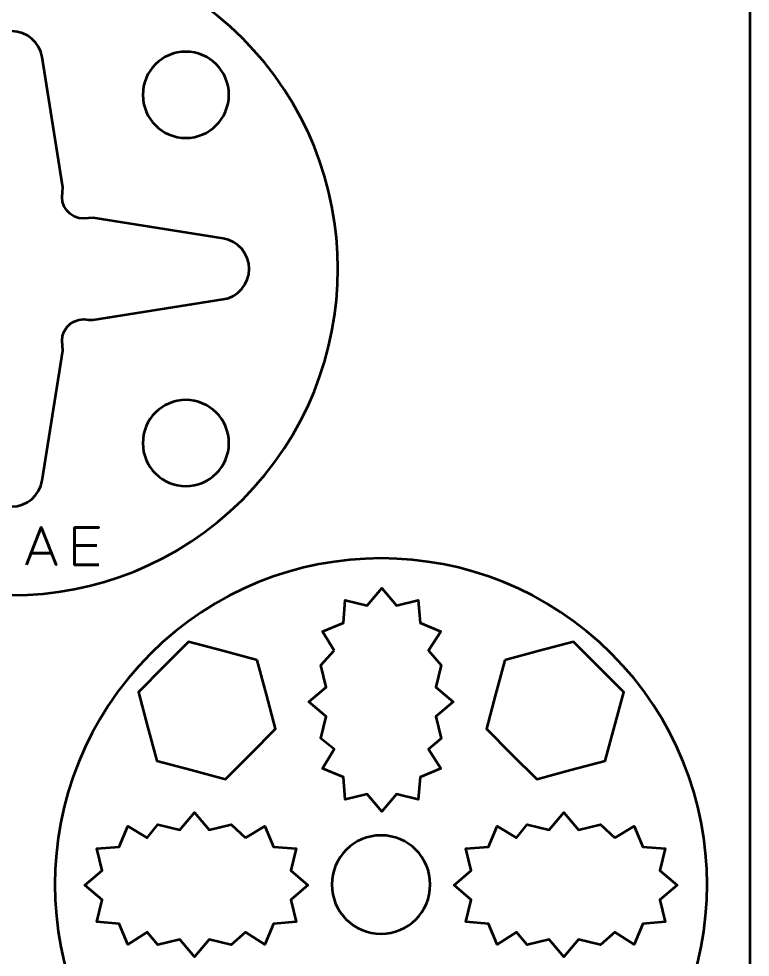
# Model space of a CAD drawing. Header units: centimetres. Extents: x -21 to 0, y -29.7 to 0.
# Drawn here: x -5.94 to 0, y -13.69 to -6.07 of the extents above; entities that cross this region are included whole.
import ezdxf

# ---------------------------------------------------------------- set-up
doc = ezdxf.new("R2010")
doc.units = ezdxf.units.CM
doc.header["$MEASUREMENT"] = 0
doc.layers.add('Layer 1', color=7, linetype='Continuous')

msp = doc.modelspace()

# ---------------------------------------------------------------- linework, layer by layer
at = {"layer": 'Layer 1', "color": 22, "lineweight": 53}
msp.add_open_spline([(-21.00003, -29.19995), (-21.00003, -29.19995), (-21.00003, -0.49992), (-21.00003, -0.49992), (-21.00003, -0.49992), (-21.00003, -0.22295), (-20.77694, 0.00004), (-20.49994, 0.00004), (-20.49994, 0.00004), (-20.49994, 0.00004), (-0.50008, 0.00004), (-0.50008, 0.00004), (-0.50008, 0.00004), (-0.22294, 0.00004), (0.00002, -0.22295), (0.00002, -0.49992), (0.00002, -0.49992), (0.00002, -0.49992), (0.00002, -29.19995), (0.00002, -29.19995), (0.00002, -29.19995), (0.00002, -29.47695), (-0.22294, -29.70004), (-0.50008, -29.70004), (-0.50008, -29.70004), (-0.50008, -29.70004), (-20.49994, -29.70004), (-20.49994, -29.70004), (-20.49994, -29.70004), (-20.77694, -29.70004), (-21.00003, -29.47695), (-21.00003, -29.19995)], degree=3, knots=[0, 0, 0, 0, 0.125, 0.125, 0.125, 0.125, 0.25, 0.25, 0.25, 0.25, 0.375, 0.375, 0.375, 0.375, 0.5, 0.5, 0.5, 0.5, 0.625, 0.625, 0.625, 0.625, 0.75, 0.75, 0.75, 0.75, 0.875, 0.875, 0.875, 0.875, 1, 1, 1, 1], dxfattribs=at)
at = {"layer": 'Layer 1', "color": 114, "lineweight": 53}
for points in [[(-4.12615, -6.22619), (-3.09145, -7.26089), (-3.09145, -8.93913), (-4.12618, -9.97386), (-4.12618, -9.97386), (-5.16088, -11.00856), (-6.83912, -11.00856), (-7.87382, -9.97386), (-7.87382, -9.97386), (-8.90854, -8.93913), (-8.90854, -7.26089), (-7.87384, -6.22619), (-7.87384, -6.22619), (-6.83912, -5.19146), (-5.16088, -5.19146), (-4.12615, -6.22619)], [(-1.12615, -11.22619), (-0.09145, -12.26089), (-0.09145, -13.93913), (-1.12618, -14.97386), (-1.12618, -14.97386), (-2.16088, -16.00856), (-3.83912, -16.00856), (-4.87382, -14.97386), (-4.87382, -14.97386), (-5.90854, -13.93913), (-5.90854, -12.26089), (-4.87384, -11.22619), (-4.87384, -11.22619), (-3.83912, -10.19146), (-2.16088, -10.19146), (-1.12615, -11.22619)]]:
    msp.add_open_spline(points, degree=3, knots=[0, 0, 0, 0, 0.25, 0.25, 0.25, 0.25, 0.5, 0.5, 0.5, 0.5, 0.75, 0.75, 0.75, 0.75, 1, 1, 1, 1], dxfattribs=at)
at = {"layer": 'Layer 1', "color": 250, "lineweight": 53}
for points, knots in [([(-5.75326, -6.38071), (-5.75326, -6.38071), (-5.58612, -7.4382), (-5.58612, -7.4382), (-5.58612, -7.4382), (-5.58612, -7.4382), (-5.58692, -7.47701), (-5.58692, -7.47701), (-5.58692, -7.47701), (-5.58692, -7.47701), (-5.59167, -7.51583), (-5.59167, -7.51583), (-5.59167, -7.51583), (-5.59167, -7.51583), (-5.58771, -7.55464), (-5.58771, -7.55464), (-5.58771, -7.55464), (-5.58771, -7.55464), (-5.57504, -7.59187), (-5.57504, -7.59187), (-5.57504, -7.59187), (-5.57504, -7.59187), (-5.55365, -7.62594), (-5.55365, -7.62594), (-5.55365, -7.62594), (-5.55365, -7.62594), (-5.52591, -7.65365), (-5.52591, -7.65365), (-5.52591, -7.65365), (-5.52591, -7.65365), (-5.49265, -7.67425), (-5.49265, -7.67425), (-5.49265, -7.67425), (-5.49265, -7.67425), (-5.45541, -7.68772), (-5.45541, -7.68772), (-5.45541, -7.68772), (-5.45541, -7.68772), (-5.41581, -7.69168), (-5.41581, -7.69168), (-5.41581, -7.69168), (-5.41581, -7.69168), (-5.37701, -7.68692), (-5.37701, -7.68692), (-5.37701, -7.68692), (-5.37701, -7.68692), (-5.33819, -7.68534), (-5.33819, -7.68534), (-5.33819, -7.68534), (-5.33819, -7.68534), (-4.2815, -7.85327), (-4.2815, -7.85327), (-4.2815, -7.85327), (-4.2815, -7.85327), (-4.23871, -7.86357), (-4.23871, -7.86357), (-4.23871, -7.86357), (-4.23871, -7.86357), (-4.19912, -7.88179), (-4.19912, -7.88179), (-4.19912, -7.88179), (-4.19912, -7.88179), (-4.16267, -7.90635), (-4.16267, -7.90635), (-4.16267, -7.90635), (-4.16267, -7.90635), (-4.13099, -7.93723), (-4.13099, -7.93723), (-4.13099, -7.93723), (-4.13099, -7.93723), (-4.10563, -7.97367), (-4.10563, -7.97367), (-4.10563, -7.97367), (-4.10563, -7.97367), (-4.08663, -8.01328), (-4.08663, -8.01328), (-4.08663, -8.01328), (-4.08663, -8.01328), (-4.07475, -8.05605), (-4.07475, -8.05605), (-4.07475, -8.05605), (-4.07475, -8.05605), (-4.07078, -8.09962), (-4.07078, -8.09962), (-4.07078, -8.09962), (-4.07078, -8.09962), (-4.07475, -8.14398), (-4.07475, -8.14398), (-4.07475, -8.14398), (-4.07475, -8.14398), (-4.08663, -8.18675), (-4.08663, -8.18675), (-4.08663, -8.18675), (-4.08663, -8.18675), (-4.10563, -8.22636), (-4.10563, -8.22636), (-4.10563, -8.22636), (-4.10563, -8.22636), (-4.13099, -8.26201), (-4.13099, -8.26201), (-4.13099, -8.26201), (-4.13099, -8.26201), (-4.16267, -8.29289), (-4.16267, -8.29289), (-4.16267, -8.29289), (-4.16267, -8.29289), (-4.19912, -8.31824), (-4.19912, -8.31824), (-4.19912, -8.31824), (-4.19912, -8.31824), (-4.23871, -8.33646), (-4.23871, -8.33646), (-4.23871, -8.33646), (-4.23871, -8.33646), (-4.2815, -8.34676), (-4.2815, -8.34676), (-4.2815, -8.34676), (-4.2815, -8.34676), (-5.33819, -8.5139), (-5.33819, -8.5139), (-5.33819, -8.5139), (-5.33819, -8.5139), (-5.37701, -8.51311), (-5.37701, -8.51311), (-5.37701, -8.51311), (-5.37701, -8.51311), (-5.41581, -8.50836), (-5.41581, -8.50836), (-5.41581, -8.50836), (-5.41581, -8.50836), (-5.45541, -8.51232), (-5.45541, -8.51232), (-5.45541, -8.51232), (-5.45541, -8.51232), (-5.49265, -8.52579), (-5.49265, -8.52579), (-5.49265, -8.52579), (-5.49265, -8.52579), (-5.52591, -8.54637), (-5.52591, -8.54637), (-5.52591, -8.54637), (-5.52591, -8.54637), (-5.55365, -8.5741), (-5.55365, -8.5741), (-5.55365, -8.5741), (-5.55365, -8.5741), (-5.57504, -8.60737), (-5.57504, -8.60737), (-5.57504, -8.60737), (-5.57504, -8.60737), (-5.58771, -8.64461), (-5.58771, -8.64461), (-5.58771, -8.64461), (-5.58771, -8.64461), (-5.59167, -8.6842), (-5.59167, -8.6842), (-5.59167, -8.6842), (-5.59167, -8.6842), (-5.58692, -8.72302), (-5.58692, -8.72302), (-5.58692, -8.72302), (-5.58692, -8.72302), (-5.58612, -8.76183), (-5.58612, -8.76183), (-5.58612, -8.76183), (-5.58612, -8.76183), (-5.75326, -9.81852), (-5.75326, -9.81852), (-5.75326, -9.81852), (-5.75326, -9.81852), (-5.76356, -9.86129), (-5.76356, -9.86129), (-5.76356, -9.86129), (-5.76356, -9.86129), (-5.78176, -9.90169), (-5.78176, -9.90169), (-5.78176, -9.90169), (-5.78176, -9.90169), (-5.80713, -9.93812), (-5.80713, -9.93812), (-5.80713, -9.93812), (-5.80713, -9.93812), (-5.83801, -9.9698), (-5.83801, -9.9698), (-5.83801, -9.9698), (-5.83801, -9.9698), (-5.87366, -9.99516), (-5.87366, -9.99516), (-5.87366, -9.99516), (-5.87366, -9.99516), (-5.91327, -10.01417), (-5.91327, -10.01417), (-5.91327, -10.01417), (-5.91327, -10.01417), (-5.95604, -10.02605), (-5.95604, -10.02605), (-5.95604, -10.02605), (-5.95604, -10.02605), (-5.9996, -10.03001), (-5.9996, -10.03001), (-5.9996, -10.03001), (-5.9996, -10.03001), (-6.04396, -10.02605), (-6.04396, -10.02605), (-6.04396, -10.02605), (-6.04396, -10.02605), (-6.08675, -10.01417), (-6.08675, -10.01417), (-6.08675, -10.01417), (-6.08675, -10.01417), (-6.12635, -9.99516), (-6.12635, -9.99516), (-6.12635, -9.99516), (-6.12635, -9.99516), (-6.162, -9.9698), (-6.162, -9.9698), (-6.162, -9.9698), (-6.162, -9.9698), (-6.19288, -9.93812), (-6.19288, -9.93812), (-6.19288, -9.93812), (-6.19288, -9.93812), (-6.21824, -9.90169), (-6.21824, -9.90169), (-6.21824, -9.90169), (-6.21824, -9.90169), (-6.23646, -9.86129), (-6.23646, -9.86129), (-6.23646, -9.86129), (-6.23646, -9.86129), (-6.24675, -9.81852), (-6.24675, -9.81852), (-6.24675, -9.81852), (-6.24675, -9.81852), (-6.41389, -8.76183), (-6.41389, -8.76183), (-6.41389, -8.76183), (-6.41389, -8.76183), (-6.4131, -8.72302), (-6.4131, -8.72302), (-6.4131, -8.72302), (-6.4131, -8.72302), (-6.40834, -8.6842), (-6.40834, -8.6842), (-6.40834, -8.6842), (-6.40834, -8.6842), (-6.41231, -8.64461), (-6.41231, -8.64461), (-6.41231, -8.64461), (-6.41231, -8.64461), (-6.42498, -8.60737), (-6.42498, -8.60737), (-6.42498, -8.60737), (-6.42498, -8.60737), (-6.44637, -8.5741), (-6.44637, -8.5741), (-6.44637, -8.5741), (-6.44637, -8.5741), (-6.4741, -8.54637), (-6.4741, -8.54637), (-6.4741, -8.54637), (-6.4741, -8.54637), (-6.50737, -8.52579), (-6.50737, -8.52579), (-6.50737, -8.52579), (-6.50737, -8.52579), (-6.54459, -8.51232), (-6.54459, -8.51232), (-6.54459, -8.51232), (-6.54459, -8.51232), (-6.5842, -8.50836), (-6.5842, -8.50836), (-6.5842, -8.50836), (-6.5842, -8.50836), (-6.62301, -8.51311), (-6.62301, -8.51311), (-6.62301, -8.51311), (-6.62301, -8.51311), (-6.66103, -8.5139), (-6.66103, -8.5139), (-6.66103, -8.5139), (-6.66103, -8.5139), (-7.7185, -8.34676), (-7.7185, -8.34676), (-7.7185, -8.34676), (-7.7185, -8.34676), (-7.76128, -8.33646), (-7.76128, -8.33646), (-7.76128, -8.33646), (-7.76128, -8.33646), (-7.80089, -8.31824), (-7.80089, -8.31824), (-7.80089, -8.31824), (-7.80089, -8.31824), (-7.83732, -8.29289), (-7.83732, -8.29289), (-7.83732, -8.29289), (-7.83732, -8.29289), (-7.86901, -8.26201), (-7.86901, -8.26201), (-7.86901, -8.26201), (-7.86901, -8.26201), (-7.89436, -8.22636), (-7.89436, -8.22636), (-7.89436, -8.22636), (-7.89436, -8.22636), (-7.91336, -8.18675), (-7.91336, -8.18675), (-7.91336, -8.18675), (-7.91336, -8.18675), (-7.92525, -8.14398), (-7.92525, -8.14398), (-7.92525, -8.14398), (-7.92525, -8.14398), (-7.92922, -8.09962), (-7.92922, -8.09962), (-7.92922, -8.09962), (-7.92922, -8.09962), (-7.92525, -8.05605), (-7.92525, -8.05605), (-7.92525, -8.05605), (-7.92525, -8.05605), (-7.91336, -8.01328), (-7.91336, -8.01328), (-7.91336, -8.01328), (-7.91336, -8.01328), (-7.89436, -7.97367), (-7.89436, -7.97367), (-7.89436, -7.97367), (-7.89436, -7.97367), (-7.86901, -7.93723), (-7.86901, -7.93723), (-7.86901, -7.93723), (-7.86901, -7.93723), (-7.83732, -7.90635), (-7.83732, -7.90635), (-7.83732, -7.90635), (-7.83732, -7.90635), (-7.80089, -7.88179), (-7.80089, -7.88179), (-7.80089, -7.88179), (-7.80089, -7.88179), (-7.76128, -7.86357), (-7.76128, -7.86357), (-7.76128, -7.86357), (-7.76128, -7.86357), (-7.7185, -7.85327), (-7.7185, -7.85327), (-7.7185, -7.85327), (-7.7185, -7.85327), (-6.66103, -7.68534), (-6.66103, -7.68534), (-6.66103, -7.68534), (-6.66103, -7.68534), (-6.62301, -7.68692), (-6.62301, -7.68692), (-6.62301, -7.68692), (-6.62301, -7.68692), (-6.5842, -7.69168), (-6.5842, -7.69168), (-6.5842, -7.69168), (-6.5842, -7.69168), (-6.54459, -7.68772), (-6.54459, -7.68772), (-6.54459, -7.68772), (-6.54459, -7.68772), (-6.50737, -7.67425), (-6.50737, -7.67425), (-6.50737, -7.67425), (-6.50737, -7.67425), (-6.4741, -7.65365), (-6.4741, -7.65365), (-6.4741, -7.65365), (-6.4741, -7.65365), (-6.44637, -7.62594), (-6.44637, -7.62594), (-6.44637, -7.62594), (-6.44637, -7.62594), (-6.42498, -7.59187), (-6.42498, -7.59187), (-6.42498, -7.59187), (-6.42498, -7.59187), (-6.41231, -7.55464), (-6.41231, -7.55464), (-6.41231, -7.55464), (-6.41231, -7.55464), (-6.40834, -7.51583), (-6.40834, -7.51583), (-6.40834, -7.51583), (-6.40834, -7.51583), (-6.4131, -7.47701), (-6.4131, -7.47701), (-6.4131, -7.47701), (-6.4131, -7.47701), (-6.41389, -7.4382), (-6.41389, -7.4382), (-6.41389, -7.4382), (-6.41389, -7.4382), (-6.24675, -6.38071), (-6.24675, -6.38071), (-6.24675, -6.38071), (-6.24675, -6.38071), (-6.23646, -6.33794), (-6.23646, -6.33794), (-6.23646, -6.33794), (-6.23646, -6.33794), (-6.21824, -6.29754), (-6.21824, -6.29754), (-6.21824, -6.29754), (-6.21824, -6.29754), (-6.19288, -6.2611), (-6.19288, -6.2611), (-6.19288, -6.2611), (-6.19288, -6.2611), (-6.162, -6.23021), (-6.162, -6.23021), (-6.162, -6.23021), (-6.162, -6.23021), (-6.12635, -6.20407), (-6.12635, -6.20407), (-6.12635, -6.20407), (-6.12635, -6.20407), (-6.08675, -6.18585), (-6.08675, -6.18585), (-6.08675, -6.18585), (-6.08675, -6.18585), (-6.04396, -6.17397), (-6.04396, -6.17397), (-6.04396, -6.17397), (-6.04396, -6.17397), (-5.9996, -6.17001), (-5.9996, -6.17001), (-5.9996, -6.17001), (-5.9996, -6.17001), (-5.95604, -6.17397), (-5.95604, -6.17397), (-5.95604, -6.17397), (-5.95604, -6.17397), (-5.91327, -6.18585), (-5.91327, -6.18585), (-5.91327, -6.18585), (-5.91327, -6.18585), (-5.87366, -6.20407), (-5.87366, -6.20407), (-5.87366, -6.20407), (-5.87366, -6.20407), (-5.83801, -6.23021), (-5.83801, -6.23021), (-5.83801, -6.23021), (-5.83801, -6.23021), (-5.80713, -6.2611), (-5.80713, -6.2611), (-5.80713, -6.2611), (-5.80713, -6.2611), (-5.78176, -6.29754), (-5.78176, -6.29754), (-5.78176, -6.29754), (-5.78176, -6.29754), (-5.76356, -6.33794), (-5.76356, -6.33794), (-5.76356, -6.33794), (-5.76356, -6.33794), (-5.75326, -6.38071), (-5.75326, -6.38071)], [0, 0, 0, 0, 0.0086207, 0.0086207, 0.0086207, 0.0086207, 0.0172414, 0.0172414, 0.0172414, 0.0172414, 0.0258621, 0.0258621, 0.0258621, 0.0258621, 0.0344828, 0.0344828, 0.0344828, 0.0344828, 0.0431034, 0.0431034, 0.0431034, 0.0431034, 0.0517241, 0.0517241, 0.0517241, 0.0517241, 0.0603448, 0.0603448, 0.0603448, 0.0603448, 0.0689655, 0.0689655, 0.0689655, 0.0689655, 0.0775862, 0.0775862, 0.0775862, 0.0775862, 0.0862069, 0.0862069, 0.0862069, 0.0862069, 0.0948276, 0.0948276, 0.0948276, 0.0948276, 0.1034483, 0.1034483, 0.1034483, 0.1034483, 0.112069, 0.112069, 0.112069, 0.112069, 0.1206897, 0.1206897, 0.1206897, 0.1206897, 0.1293103, 0.1293103, 0.1293103, 0.1293103, 0.137931, 0.137931, 0.137931, 0.137931, 0.1465517, 0.1465517, 0.1465517, 0.1465517, 0.1551724, 0.1551724, 0.1551724, 0.1551724, 0.1637931, 0.1637931, 0.1637931, 0.1637931, 0.1724138, 0.1724138, 0.1724138, 0.1724138, 0.1810345, 0.1810345, 0.1810345, 0.1810345, 0.1896552, 0.1896552, 0.1896552, 0.1896552, 0.1982759, 0.1982759, 0.1982759, 0.1982759, 0.2068966, 0.2068966, 0.2068966, 0.2068966, 0.2155172, 0.2155172, 0.2155172, 0.2155172, 0.2241379, 0.2241379, 0.2241379, 0.2241379, 0.2327586, 0.2327586, 0.2327586, 0.2327586, 0.2413793, 0.2413793, 0.2413793, 0.2413793, 0.25, 0.25, 0.25, 0.25, 0.2586207, 0.2586207, 0.2586207, 0.2586207, 0.2672414, 0.2672414, 0.2672414, 0.2672414, 0.2758621, 0.2758621, 0.2758621, 0.2758621, 0.2844828, 0.2844828, 0.2844828, 0.2844828, 0.2931034, 0.2931034, 0.2931034, 0.2931034, 0.3017241, 0.3017241, 0.3017241, 0.3017241, 0.3103448, 0.3103448, 0.3103448, 0.3103448, 0.3189655, 0.3189655, 0.3189655, 0.3189655, 0.3275862, 0.3275862, 0.3275862, 0.3275862, 0.3362069, 0.3362069, 0.3362069, 0.3362069, 0.3448276, 0.3448276, 0.3448276, 0.3448276, 0.3534483, 0.3534483, 0.3534483, 0.3534483, 0.362069, 0.362069, 0.362069, 0.362069, 0.3706897, 0.3706897, 0.3706897, 0.3706897, 0.3793103, 0.3793103, 0.3793103, 0.3793103, 0.387931, 0.387931, 0.387931, 0.387931, 0.3965517, 0.3965517, 0.3965517, 0.3965517, 0.4051724, 0.4051724, 0.4051724, 0.4051724, 0.4137931, 0.4137931, 0.4137931, 0.4137931, 0.4224138, 0.4224138, 0.4224138, 0.4224138, 0.4310345, 0.4310345, 0.4310345, 0.4310345, 0.4396552, 0.4396552, 0.4396552, 0.4396552, 0.4482759, 0.4482759, 0.4482759, 0.4482759, 0.4568966, 0.4568966, 0.4568966, 0.4568966, 0.4655172, 0.4655172, 0.4655172, 0.4655172, 0.4741379, 0.4741379, 0.4741379, 0.4741379, 0.4827586, 0.4827586, 0.4827586, 0.4827586, 0.4913793, 0.4913793, 0.4913793, 0.4913793, 0.5, 0.5, 0.5, 0.5, 0.5086207, 0.5086207, 0.5086207, 0.5086207, 0.5172414, 0.5172414, 0.5172414, 0.5172414, 0.5258621, 0.5258621, 0.5258621, 0.5258621, 0.5344828, 0.5344828, 0.5344828, 0.5344828, 0.5431034, 0.5431034, 0.5431034, 0.5431034, 0.5517241, 0.5517241, 0.5517241, 0.5517241, 0.5603448, 0.5603448, 0.5603448, 0.5603448, 0.5689655, 0.5689655, 0.5689655, 0.5689655, 0.5775862, 0.5775862, 0.5775862, 0.5775862, 0.5862069, 0.5862069, 0.5862069, 0.5862069, 0.5948276, 0.5948276, 0.5948276, 0.5948276, 0.6034483, 0.6034483, 0.6034483, 0.6034483, 0.612069, 0.612069, 0.612069, 0.612069, 0.6206897, 0.6206897, 0.6206897, 0.6206897, 0.6293103, 0.6293103, 0.6293103, 0.6293103, 0.637931, 0.637931, 0.637931, 0.637931, 0.6465517, 0.6465517, 0.6465517, 0.6465517, 0.6551724, 0.6551724, 0.6551724, 0.6551724, 0.6637931, 0.6637931, 0.6637931, 0.6637931, 0.6724138, 0.6724138, 0.6724138, 0.6724138, 0.6810345, 0.6810345, 0.6810345, 0.6810345, 0.6896552, 0.6896552, 0.6896552, 0.6896552, 0.6982759, 0.6982759, 0.6982759, 0.6982759, 0.7068966, 0.7068966, 0.7068966, 0.7068966, 0.7155172, 0.7155172, 0.7155172, 0.7155172, 0.7241379, 0.7241379, 0.7241379, 0.7241379, 0.7327586, 0.7327586, 0.7327586, 0.7327586, 0.7413793, 0.7413793, 0.7413793, 0.7413793, 0.75, 0.75, 0.75, 0.75, 0.7586207, 0.7586207, 0.7586207, 0.7586207, 0.7672414, 0.7672414, 0.7672414, 0.7672414, 0.7758621, 0.7758621, 0.7758621, 0.7758621, 0.7844828, 0.7844828, 0.7844828, 0.7844828, 0.7931034, 0.7931034, 0.7931034, 0.7931034, 0.8017241, 0.8017241, 0.8017241, 0.8017241, 0.8103448, 0.8103448, 0.8103448, 0.8103448, 0.8189655, 0.8189655, 0.8189655, 0.8189655, 0.8275862, 0.8275862, 0.8275862, 0.8275862, 0.8362069, 0.8362069, 0.8362069, 0.8362069, 0.8448276, 0.8448276, 0.8448276, 0.8448276, 0.8534483, 0.8534483, 0.8534483, 0.8534483, 0.862069, 0.862069, 0.862069, 0.862069, 0.8706897, 0.8706897, 0.8706897, 0.8706897, 0.8793103, 0.8793103, 0.8793103, 0.8793103, 0.887931, 0.887931, 0.887931, 0.887931, 0.8965517, 0.8965517, 0.8965517, 0.8965517, 0.9051724, 0.9051724, 0.9051724, 0.9051724, 0.9137931, 0.9137931, 0.9137931, 0.9137931, 0.9224138, 0.9224138, 0.9224138, 0.9224138, 0.9310345, 0.9310345, 0.9310345, 0.9310345, 0.9396552, 0.9396552, 0.9396552, 0.9396552, 0.9482759, 0.9482759, 0.9482759, 0.9482759, 0.9568966, 0.9568966, 0.9568966, 0.9568966, 0.9655172, 0.9655172, 0.9655172, 0.9655172, 0.9741379, 0.9741379, 0.9741379, 0.9741379, 0.9827586, 0.9827586, 0.9827586, 0.9827586, 0.9913793, 0.9913793, 0.9913793, 0.9913793, 1, 1, 1, 1]), ([(-4.58579, -6.33578), (-4.39251, -6.33578), (-4.23577, -6.49252), (-4.23577, -6.6858), (-4.23577, -6.6858), (-4.23577, -6.87907), (-4.39251, -7.03581), (-4.58579, -7.03581), (-4.58579, -7.03581), (-4.77906, -7.03581), (-4.9358, -6.87907), (-4.9358, -6.6858), (-4.9358, -6.6858), (-4.9358, -6.49252), (-4.77906, -6.33578), (-4.58579, -6.33578)], [0, 0, 0, 0, 0.25, 0.25, 0.25, 0.25, 0.5, 0.5, 0.5, 0.5, 0.75, 0.75, 0.75, 0.75, 1, 1, 1, 1]), ([(-4.58579, -9.16421), (-4.39251, -9.16421), (-4.23577, -9.32095), (-4.23577, -9.51422), (-4.23577, -9.51422), (-4.23577, -9.7075), (-4.39251, -9.86424), (-4.58579, -9.86424), (-4.58579, -9.86424), (-4.77906, -9.86424), (-4.9358, -9.7075), (-4.9358, -9.51422), (-4.9358, -9.51422), (-4.9358, -9.32095), (-4.77906, -9.16421), (-4.58579, -9.16421)], [0, 0, 0, 0, 0.25, 0.25, 0.25, 0.25, 0.5, 0.5, 0.5, 0.5, 0.75, 0.75, 0.75, 0.75, 1, 1, 1, 1]), ([(-3.37954, -11.20004), (-3.37954, -11.20004), (-3.48909, -11.31733), (-3.48909, -11.31733), (-3.48909, -11.31733), (-3.48909, -11.31733), (-3.44585, -11.49586), (-3.44585, -11.49586), (-3.44585, -11.49586), (-3.44585, -11.49586), (-3.58577, -11.61488), (-3.58577, -11.61488), (-3.58577, -11.61488), (-3.58577, -11.61488), (-3.44585, -11.73391), (-3.44585, -11.73391), (-3.44585, -11.73391), (-3.44585, -11.73391), (-3.48909, -11.91244), (-3.48909, -11.91244), (-3.48909, -11.91244), (-3.48909, -11.91244), (-3.37954, -12.00004), (-3.37954, -12.00004), (-3.37954, -12.00004), (-3.37954, -12.00004), (-3.47583, -12.15647), (-3.47583, -12.15647), (-3.47583, -12.15647), (-3.47583, -12.15647), (-3.30598, -12.22643), (-3.30598, -12.22643), (-3.30598, -12.22643), (-3.30598, -12.22643), (-3.29194, -12.40959), (-3.29194, -12.40959), (-3.29194, -12.40959), (-3.29194, -12.40959), (-3.11341, -12.36635), (-3.11341, -12.36635), (-3.11341, -12.36635), (-3.11341, -12.36635), (-2.99438, -12.50627), (-2.99438, -12.50627), (-2.99438, -12.50627), (-2.99438, -12.50627), (-2.87536, -12.36635), (-2.87536, -12.36635), (-2.87536, -12.36635), (-2.87536, -12.36635), (-2.69683, -12.40959), (-2.69683, -12.40959), (-2.69683, -12.40959), (-2.69683, -12.40959), (-2.68278, -12.22643), (-2.68278, -12.22643), (-2.68278, -12.22643), (-2.68278, -12.22643), (-2.51294, -12.15647), (-2.51294, -12.15647), (-2.51294, -12.15647), (-2.51294, -12.15647), (-2.61483, -12.00004), (-2.61483, -12.00004), (-2.61483, -12.00004), (-2.61483, -12.00004), (-2.51088, -11.91244), (-2.51088, -11.91244), (-2.51088, -11.91244), (-2.51088, -11.91244), (-2.55412, -11.73391), (-2.55412, -11.73391), (-2.55412, -11.73391), (-2.55412, -11.73391), (-2.4142, -11.61488), (-2.4142, -11.61488), (-2.4142, -11.61488), (-2.4142, -11.61488), (-2.55412, -11.49586), (-2.55412, -11.49586), (-2.55412, -11.49586), (-2.55412, -11.49586), (-2.51088, -11.31733), (-2.51088, -11.31733), (-2.51088, -11.31733), (-2.51088, -11.31733), (-2.61483, -11.20004), (-2.61483, -11.20004), (-2.61483, -11.20004), (-2.61483, -11.20004), (-2.51294, -11.04361), (-2.51294, -11.04361), (-2.51294, -11.04361), (-2.51294, -11.04361), (-2.68278, -10.97365), (-2.68278, -10.97365), (-2.68278, -10.97365), (-2.68278, -10.97365), (-2.69683, -10.79049), (-2.69683, -10.79049), (-2.69683, -10.79049), (-2.69683, -10.79049), (-2.87536, -10.83373), (-2.87536, -10.83373), (-2.87536, -10.83373), (-2.87536, -10.83373), (-2.99438, -10.69381), (-2.99438, -10.69381), (-2.99438, -10.69381), (-2.99438, -10.69381), (-3.11341, -10.83373), (-3.11341, -10.83373), (-3.11341, -10.83373), (-3.11341, -10.83373), (-3.29194, -10.79049), (-3.29194, -10.79049), (-3.29194, -10.79049), (-3.29194, -10.79049), (-3.30598, -10.97365), (-3.30598, -10.97365), (-3.30598, -10.97365), (-3.30598, -10.97365), (-3.47583, -11.04361), (-3.47583, -11.04361), (-3.47583, -11.04361), (-3.47583, -11.04361), (-3.37954, -11.20004), (-3.37954, -11.20004)], [0, 0, 0, 0, 0.03125, 0.03125, 0.03125, 0.03125, 0.0625, 0.0625, 0.0625, 0.0625, 0.09375, 0.09375, 0.09375, 0.09375, 0.125, 0.125, 0.125, 0.125, 0.15625, 0.15625, 0.15625, 0.15625, 0.1875, 0.1875, 0.1875, 0.1875, 0.21875, 0.21875, 0.21875, 0.21875, 0.25, 0.25, 0.25, 0.25, 0.28125, 0.28125, 0.28125, 0.28125, 0.3125, 0.3125, 0.3125, 0.3125, 0.34375, 0.34375, 0.34375, 0.34375, 0.375, 0.375, 0.375, 0.375, 0.40625, 0.40625, 0.40625, 0.40625, 0.4375, 0.4375, 0.4375, 0.4375, 0.46875, 0.46875, 0.46875, 0.46875, 0.5, 0.5, 0.5, 0.5, 0.53125, 0.53125, 0.53125, 0.53125, 0.5625, 0.5625, 0.5625, 0.5625, 0.59375, 0.59375, 0.59375, 0.59375, 0.625, 0.625, 0.625, 0.625, 0.65625, 0.65625, 0.65625, 0.65625, 0.6875, 0.6875, 0.6875, 0.6875, 0.71875, 0.71875, 0.71875, 0.71875, 0.75, 0.75, 0.75, 0.75, 0.78125, 0.78125, 0.78125, 0.78125, 0.8125, 0.8125, 0.8125, 0.8125, 0.84375, 0.84375, 0.84375, 0.84375, 0.875, 0.875, 0.875, 0.875, 0.90625, 0.90625, 0.90625, 0.90625, 0.9375, 0.9375, 0.9375, 0.9375, 0.96875, 0.96875, 0.96875, 0.96875, 1, 1, 1, 1]), ([(-4.00597, -11.27755), (-4.00597, -11.27755), (-3.93125, -11.55638), (-3.93125, -11.55638), (-3.93125, -11.55638), (-3.93125, -11.55638), (-3.85654, -11.83523), (-3.85654, -11.83523), (-3.85654, -11.83523), (-3.85654, -11.83523), (-4.06066, -12.03935), (-4.06066, -12.03935), (-4.06066, -12.03935), (-4.06066, -12.03935), (-4.26478, -12.24347), (-4.26478, -12.24347), (-4.26478, -12.24347), (-4.26478, -12.24347), (-4.54363, -12.16876), (-4.54363, -12.16876), (-4.54363, -12.16876), (-4.54363, -12.16876), (-4.82246, -12.09404), (-4.82246, -12.09404), (-4.82246, -12.09404), (-4.82246, -12.09404), (-4.89717, -11.81521), (-4.89717, -11.81521), (-4.89717, -11.81521), (-4.89717, -11.81521), (-4.97189, -11.53637), (-4.97189, -11.53637), (-4.97189, -11.53637), (-4.97189, -11.53637), (-4.76777, -11.33224), (-4.76777, -11.33224), (-4.76777, -11.33224), (-4.76777, -11.33224), (-4.56364, -11.12812), (-4.56364, -11.12812), (-4.56364, -11.12812), (-4.56364, -11.12812), (-4.2848, -11.20284), (-4.2848, -11.20284), (-4.2848, -11.20284), (-4.2848, -11.20284), (-4.00597, -11.27755), (-4.00597, -11.27755)], [0, 0, 0, 0, 0.0833333, 0.0833333, 0.0833333, 0.0833333, 0.1666667, 0.1666667, 0.1666667, 0.1666667, 0.25, 0.25, 0.25, 0.25, 0.3333333, 0.3333333, 0.3333333, 0.3333333, 0.4166667, 0.4166667, 0.4166667, 0.4166667, 0.5, 0.5, 0.5, 0.5, 0.5833333, 0.5833333, 0.5833333, 0.5833333, 0.6666667, 0.6666667, 0.6666667, 0.6666667, 0.75, 0.75, 0.75, 0.75, 0.8333333, 0.8333333, 0.8333333, 0.8333333, 0.9166667, 0.9166667, 0.9166667, 0.9166667, 1, 1, 1, 1]), ([(-1.99403, -11.27755), (-1.99403, -11.27755), (-1.7152, -11.20284), (-1.7152, -11.20284), (-1.7152, -11.20284), (-1.7152, -11.20284), (-1.43636, -11.12812), (-1.43636, -11.12812), (-1.43636, -11.12812), (-1.43636, -11.12812), (-1.23223, -11.33224), (-1.23223, -11.33224), (-1.23223, -11.33224), (-1.23223, -11.33224), (-1.02811, -11.53637), (-1.02811, -11.53637), (-1.02811, -11.53637), (-1.02811, -11.53637), (-1.10283, -11.81521), (-1.10283, -11.81521), (-1.10283, -11.81521), (-1.10283, -11.81521), (-1.17754, -12.09404), (-1.17754, -12.09404), (-1.17754, -12.09404), (-1.17754, -12.09404), (-1.45637, -12.16876), (-1.45637, -12.16876), (-1.45637, -12.16876), (-1.45637, -12.16876), (-1.73522, -12.24347), (-1.73522, -12.24347), (-1.73522, -12.24347), (-1.73522, -12.24347), (-1.93934, -12.03935), (-1.93934, -12.03935), (-1.93934, -12.03935), (-1.93934, -12.03935), (-2.14346, -11.83523), (-2.14346, -11.83523), (-2.14346, -11.83523), (-2.14346, -11.83523), (-2.06875, -11.55638), (-2.06875, -11.55638), (-2.06875, -11.55638), (-2.06875, -11.55638), (-1.99403, -11.27755), (-1.99403, -11.27755)], [0, 0, 0, 0, 0.0833333, 0.0833333, 0.0833333, 0.0833333, 0.1666667, 0.1666667, 0.1666667, 0.1666667, 0.25, 0.25, 0.25, 0.25, 0.3333333, 0.3333333, 0.3333333, 0.3333333, 0.4166667, 0.4166667, 0.4166667, 0.4166667, 0.5, 0.5, 0.5, 0.5, 0.5833333, 0.5833333, 0.5833333, 0.5833333, 0.6666667, 0.6666667, 0.6666667, 0.6666667, 0.75, 0.75, 0.75, 0.75, 0.8333333, 0.8333333, 0.8333333, 0.8333333, 0.9166667, 0.9166667, 0.9166667, 0.9166667, 1, 1, 1, 1]), ([(-4.09999, -12.72049), (-4.09999, -12.72049), (-4.21728, -12.61094), (-4.21728, -12.61094), (-4.21728, -12.61094), (-4.21728, -12.61094), (-4.39581, -12.65418), (-4.39581, -12.65418), (-4.39581, -12.65418), (-4.39581, -12.65418), (-4.51483, -12.51426), (-4.51483, -12.51426), (-4.51483, -12.51426), (-4.51483, -12.51426), (-4.63386, -12.65418), (-4.63386, -12.65418), (-4.63386, -12.65418), (-4.63386, -12.65418), (-4.81239, -12.61094), (-4.81239, -12.61094), (-4.81239, -12.61094), (-4.81239, -12.61094), (-4.89999, -12.72049), (-4.89999, -12.72049), (-4.89999, -12.72049), (-4.89999, -12.72049), (-5.05642, -12.6242), (-5.05642, -12.6242), (-5.05642, -12.6242), (-5.05642, -12.6242), (-5.12638, -12.79405), (-5.12638, -12.79405), (-5.12638, -12.79405), (-5.12638, -12.79405), (-5.30954, -12.80809), (-5.30954, -12.80809), (-5.30954, -12.80809), (-5.30954, -12.80809), (-5.2663, -12.98662), (-5.2663, -12.98662), (-5.2663, -12.98662), (-5.2663, -12.98662), (-5.40622, -13.10565), (-5.40622, -13.10565), (-5.40622, -13.10565), (-5.40622, -13.10565), (-5.2663, -13.22467), (-5.2663, -13.22467), (-5.2663, -13.22467), (-5.2663, -13.22467), (-5.30954, -13.4032), (-5.30954, -13.4032), (-5.30954, -13.4032), (-5.30954, -13.4032), (-5.12638, -13.41725), (-5.12638, -13.41725), (-5.12638, -13.41725), (-5.12638, -13.41725), (-5.05642, -13.58709), (-5.05642, -13.58709), (-5.05642, -13.58709), (-5.05642, -13.58709), (-4.89999, -13.4852), (-4.89999, -13.4852), (-4.89999, -13.4852), (-4.89999, -13.4852), (-4.81239, -13.58915), (-4.81239, -13.58915), (-4.81239, -13.58915), (-4.81239, -13.58915), (-4.63386, -13.54591), (-4.63386, -13.54591), (-4.63386, -13.54591), (-4.63386, -13.54591), (-4.51483, -13.68583), (-4.51483, -13.68583), (-4.51483, -13.68583), (-4.51483, -13.68583), (-4.39581, -13.54591), (-4.39581, -13.54591), (-4.39581, -13.54591), (-4.39581, -13.54591), (-4.21728, -13.58915), (-4.21728, -13.58915), (-4.21728, -13.58915), (-4.21728, -13.58915), (-4.09999, -13.4852), (-4.09999, -13.4852), (-4.09999, -13.4852), (-4.09999, -13.4852), (-3.94356, -13.58709), (-3.94356, -13.58709), (-3.94356, -13.58709), (-3.94356, -13.58709), (-3.8736, -13.41725), (-3.8736, -13.41725), (-3.8736, -13.41725), (-3.8736, -13.41725), (-3.69044, -13.4032), (-3.69044, -13.4032), (-3.69044, -13.4032), (-3.69044, -13.4032), (-3.73368, -13.22467), (-3.73368, -13.22467), (-3.73368, -13.22467), (-3.73368, -13.22467), (-3.59376, -13.10565), (-3.59376, -13.10565), (-3.59376, -13.10565), (-3.59376, -13.10565), (-3.73368, -12.98662), (-3.73368, -12.98662), (-3.73368, -12.98662), (-3.73368, -12.98662), (-3.69044, -12.80809), (-3.69044, -12.80809), (-3.69044, -12.80809), (-3.69044, -12.80809), (-3.8736, -12.79405), (-3.8736, -12.79405), (-3.8736, -12.79405), (-3.8736, -12.79405), (-3.94356, -12.6242), (-3.94356, -12.6242), (-3.94356, -12.6242), (-3.94356, -12.6242), (-4.09999, -12.72049), (-4.09999, -12.72049)], [0, 0, 0, 0, 0.03125, 0.03125, 0.03125, 0.03125, 0.0625, 0.0625, 0.0625, 0.0625, 0.09375, 0.09375, 0.09375, 0.09375, 0.125, 0.125, 0.125, 0.125, 0.15625, 0.15625, 0.15625, 0.15625, 0.1875, 0.1875, 0.1875, 0.1875, 0.21875, 0.21875, 0.21875, 0.21875, 0.25, 0.25, 0.25, 0.25, 0.28125, 0.28125, 0.28125, 0.28125, 0.3125, 0.3125, 0.3125, 0.3125, 0.34375, 0.34375, 0.34375, 0.34375, 0.375, 0.375, 0.375, 0.375, 0.40625, 0.40625, 0.40625, 0.40625, 0.4375, 0.4375, 0.4375, 0.4375, 0.46875, 0.46875, 0.46875, 0.46875, 0.5, 0.5, 0.5, 0.5, 0.53125, 0.53125, 0.53125, 0.53125, 0.5625, 0.5625, 0.5625, 0.5625, 0.59375, 0.59375, 0.59375, 0.59375, 0.625, 0.625, 0.625, 0.625, 0.65625, 0.65625, 0.65625, 0.65625, 0.6875, 0.6875, 0.6875, 0.6875, 0.71875, 0.71875, 0.71875, 0.71875, 0.75, 0.75, 0.75, 0.75, 0.78125, 0.78125, 0.78125, 0.78125, 0.8125, 0.8125, 0.8125, 0.8125, 0.84375, 0.84375, 0.84375, 0.84375, 0.875, 0.875, 0.875, 0.875, 0.90625, 0.90625, 0.90625, 0.90625, 0.9375, 0.9375, 0.9375, 0.9375, 0.96875, 0.96875, 0.96875, 0.96875, 1, 1, 1, 1]), ([(-1.09999, -12.72049), (-1.09999, -12.72049), (-1.21728, -12.61094), (-1.21728, -12.61094), (-1.21728, -12.61094), (-1.21728, -12.61094), (-1.39581, -12.65418), (-1.39581, -12.65418), (-1.39581, -12.65418), (-1.39581, -12.65418), (-1.51483, -12.51426), (-1.51483, -12.51426), (-1.51483, -12.51426), (-1.51483, -12.51426), (-1.63386, -12.65418), (-1.63386, -12.65418), (-1.63386, -12.65418), (-1.63386, -12.65418), (-1.81239, -12.61094), (-1.81239, -12.61094), (-1.81239, -12.61094), (-1.81239, -12.61094), (-1.89999, -12.72049), (-1.89999, -12.72049), (-1.89999, -12.72049), (-1.89999, -12.72049), (-2.05642, -12.6242), (-2.05642, -12.6242), (-2.05642, -12.6242), (-2.05642, -12.6242), (-2.12638, -12.79405), (-2.12638, -12.79405), (-2.12638, -12.79405), (-2.12638, -12.79405), (-2.30954, -12.80809), (-2.30954, -12.80809), (-2.30954, -12.80809), (-2.30954, -12.80809), (-2.2663, -12.98662), (-2.2663, -12.98662), (-2.2663, -12.98662), (-2.2663, -12.98662), (-2.40622, -13.10565), (-2.40622, -13.10565), (-2.40622, -13.10565), (-2.40622, -13.10565), (-2.2663, -13.22467), (-2.2663, -13.22467), (-2.2663, -13.22467), (-2.2663, -13.22467), (-2.30954, -13.4032), (-2.30954, -13.4032), (-2.30954, -13.4032), (-2.30954, -13.4032), (-2.12638, -13.41725), (-2.12638, -13.41725), (-2.12638, -13.41725), (-2.12638, -13.41725), (-2.05642, -13.58709), (-2.05642, -13.58709), (-2.05642, -13.58709), (-2.05642, -13.58709), (-1.89999, -13.4852), (-1.89999, -13.4852), (-1.89999, -13.4852), (-1.89999, -13.4852), (-1.81239, -13.58915), (-1.81239, -13.58915), (-1.81239, -13.58915), (-1.81239, -13.58915), (-1.63386, -13.54591), (-1.63386, -13.54591), (-1.63386, -13.54591), (-1.63386, -13.54591), (-1.51483, -13.68583), (-1.51483, -13.68583), (-1.51483, -13.68583), (-1.51483, -13.68583), (-1.39581, -13.54591), (-1.39581, -13.54591), (-1.39581, -13.54591), (-1.39581, -13.54591), (-1.21728, -13.58915), (-1.21728, -13.58915), (-1.21728, -13.58915), (-1.21728, -13.58915), (-1.09999, -13.4852), (-1.09999, -13.4852), (-1.09999, -13.4852), (-1.09999, -13.4852), (-0.94356, -13.58709), (-0.94356, -13.58709), (-0.94356, -13.58709), (-0.94356, -13.58709), (-0.8736, -13.41725), (-0.8736, -13.41725), (-0.8736, -13.41725), (-0.8736, -13.41725), (-0.69044, -13.4032), (-0.69044, -13.4032), (-0.69044, -13.4032), (-0.69044, -13.4032), (-0.73368, -13.22467), (-0.73368, -13.22467), (-0.73368, -13.22467), (-0.73368, -13.22467), (-0.59376, -13.10565), (-0.59376, -13.10565), (-0.59376, -13.10565), (-0.59376, -13.10565), (-0.73368, -12.98662), (-0.73368, -12.98662), (-0.73368, -12.98662), (-0.73368, -12.98662), (-0.69044, -12.80809), (-0.69044, -12.80809), (-0.69044, -12.80809), (-0.69044, -12.80809), (-0.8736, -12.79405), (-0.8736, -12.79405), (-0.8736, -12.79405), (-0.8736, -12.79405), (-0.94356, -12.6242), (-0.94356, -12.6242), (-0.94356, -12.6242), (-0.94356, -12.6242), (-1.09999, -12.72049), (-1.09999, -12.72049)], [0, 0, 0, 0, 0.03125, 0.03125, 0.03125, 0.03125, 0.0625, 0.0625, 0.0625, 0.0625, 0.09375, 0.09375, 0.09375, 0.09375, 0.125, 0.125, 0.125, 0.125, 0.15625, 0.15625, 0.15625, 0.15625, 0.1875, 0.1875, 0.1875, 0.1875, 0.21875, 0.21875, 0.21875, 0.21875, 0.25, 0.25, 0.25, 0.25, 0.28125, 0.28125, 0.28125, 0.28125, 0.3125, 0.3125, 0.3125, 0.3125, 0.34375, 0.34375, 0.34375, 0.34375, 0.375, 0.375, 0.375, 0.375, 0.40625, 0.40625, 0.40625, 0.40625, 0.4375, 0.4375, 0.4375, 0.4375, 0.46875, 0.46875, 0.46875, 0.46875, 0.5, 0.5, 0.5, 0.5, 0.53125, 0.53125, 0.53125, 0.53125, 0.5625, 0.5625, 0.5625, 0.5625, 0.59375, 0.59375, 0.59375, 0.59375, 0.625, 0.625, 0.625, 0.625, 0.65625, 0.65625, 0.65625, 0.65625, 0.6875, 0.6875, 0.6875, 0.6875, 0.71875, 0.71875, 0.71875, 0.71875, 0.75, 0.75, 0.75, 0.75, 0.78125, 0.78125, 0.78125, 0.78125, 0.8125, 0.8125, 0.8125, 0.8125, 0.84375, 0.84375, 0.84375, 0.84375, 0.875, 0.875, 0.875, 0.875, 0.90625, 0.90625, 0.90625, 0.90625, 0.9375, 0.9375, 0.9375, 0.9375, 0.96875, 0.96875, 0.96875, 0.96875, 1, 1, 1, 1]), ([(-3, -12.69998), (-2.77912, -12.69998), (-2.59999, -12.87911), (-2.59999, -13.09998), (-2.59999, -13.09998), (-2.59999, -13.32086), (-2.77912, -13.49999), (-3, -13.49999), (-3, -13.49999), (-3.22088, -13.49999), (-3.4, -13.32086), (-3.4, -13.09998), (-3.4, -13.09998), (-3.4, -12.87911), (-3.22088, -12.69998), (-3, -12.69998)], [0, 0, 0, 0, 0.25, 0.25, 0.25, 0.25, 0.5, 0.5, 0.5, 0.5, 0.75, 0.75, 0.75, 0.75, 1, 1, 1, 1])]:
    msp.add_open_spline(points, degree=3, knots=knots, dxfattribs=at)
at = {"layer": 'Layer 1', "color": 30, "lineweight": 53}
for points, knots in [([(-5.8815, -10.50344), (-5.8815, -10.50344), (-5.76043, -10.19822), (-5.76043, -10.19822), (-5.76043, -10.19822), (-5.76043, -10.19822), (-5.63893, -10.50344), (-5.63893, -10.50344), (-5.63893, -10.50344), (-5.63893, -10.50344), (-5.76043, -10.19822), (-5.76043, -10.19822), (-5.76043, -10.19822), (-5.76043, -10.19822), (-5.8815, -10.50344), (-5.8815, -10.50344)], [0, 0, 0, 0, 0.25, 0.25, 0.25, 0.25, 0.5, 0.5, 0.5, 0.5, 0.75, 0.75, 0.75, 0.75, 1, 1, 1, 1]), ([(-5.29265, -10.50344), (-5.29265, -10.50344), (-5.48992, -10.50344), (-5.48992, -10.50344), (-5.48992, -10.50344), (-5.48992, -10.50344), (-5.48992, -10.19991), (-5.48992, -10.19991), (-5.48992, -10.19991), (-5.48992, -10.19991), (-5.29265, -10.19991), (-5.29265, -10.19991), (-5.29265, -10.19991), (-5.29265, -10.19991), (-5.48992, -10.19991), (-5.48992, -10.19991), (-5.48992, -10.19991), (-5.48992, -10.19991), (-5.48992, -10.50344), (-5.48992, -10.50344), (-5.48992, -10.50344), (-5.48992, -10.50344), (-5.29265, -10.50344), (-5.29265, -10.50344)], [0, 0, 0, 0, 0.1666667, 0.1666667, 0.1666667, 0.1666667, 0.3333333, 0.3333333, 0.3333333, 0.3333333, 0.5, 0.5, 0.5, 0.5, 0.6666667, 0.6666667, 0.6666667, 0.6666667, 0.8333333, 0.8333333, 0.8333333, 0.8333333, 1, 1, 1, 1]), ([(-5.30958, -10.34723), (-5.30958, -10.34723), (-5.48992, -10.34723), (-5.48992, -10.34723), (-5.48992, -10.34723), (-5.48992, -10.34723), (-5.30958, -10.34723), (-5.30958, -10.34723)], [0, 0, 0, 0, 0.5, 0.5, 0.5, 0.5, 1, 1, 1, 1]), ([(-5.8434, -10.40734), (-5.8434, -10.40734), (-5.67746, -10.40734), (-5.67746, -10.40734), (-5.67746, -10.40734), (-5.67746, -10.40734), (-5.8434, -10.40734), (-5.8434, -10.40734)], [0, 0, 0, 0, 0.5, 0.5, 0.5, 0.5, 1, 1, 1, 1])]:
    msp.add_open_spline(points, degree=3, knots=knots, dxfattribs=at)

doc.saveas('drawing.dxf')
